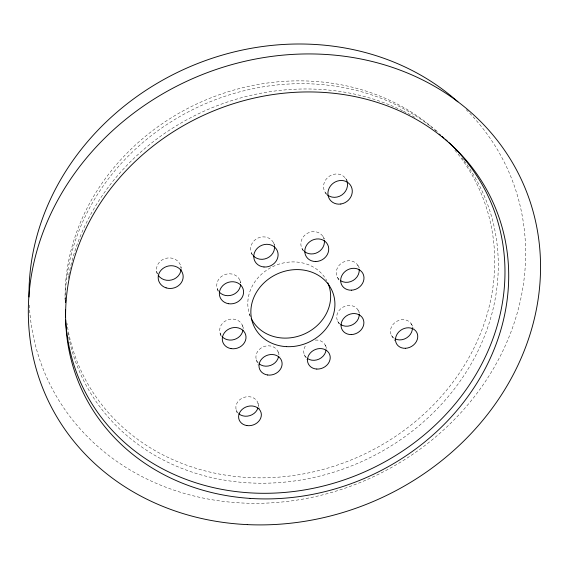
<?xml version="1.0" encoding="UTF-8"?>
<svg xmlns="http://www.w3.org/2000/svg" width="569" height="569" viewBox="0 0 569 569"><rect width="100%" height="100%" fill="white"/><g stroke="black" fill="none" stroke-linecap="round" stroke-linejoin="round"><path stroke-width="0.43" stroke-dasharray="2.85 2.13" d="M436.281 130.955L434.076 128.886A218.83 194.093 -24.3 0 0 198.033 103.366A218.83 194.093 -24.3 0 0 65.065 299.443M345.539 178.353L347.431 180.978M411.103 323.683L414.012 328.149M325.191 192.471L326.506 194.498M357.745 265.154L359.466 267.928M391.5 335.426L394.708 340.739M322.986 236.548L324.7 239.478M357.944 309.885L360.049 313.583M337.467 277.459L339.074 280.297M302.004 248.553L303.583 251.555M337.758 321.336L340.12 325.859M325.205 345.099L327.075 348.996M273.49 242.707L274.898 245.694M304.358 354.779L306.428 359.53M251.42 252.97L252.373 255.261M278.063 351.749L279.934 356.514M239.912 280.339L240.801 282.736M249.442 314.102L250.282 316.385M256.327 359.764L258.298 365.405M242.486 325.546L244.094 330.191M257.956 403.129L259.741 408.563M217.244 288.625L218.29 291.876M220.061 333.085L221.249 337.012M236.213 409.879L237.586 414.595M180.8 266.328L181.219 267.907M156.624 271.37L157.136 273.774M65.051 297.722L65.094 299.244M250.253 316.3A42.241 37.213 -24.3 0 1 273.44 266.313A42.241 37.213 -24.3 0 1 326.791 280.745M303.611 250.751A12.091 10.861 -29.6 0 1 307.239 233.375A12.091 10.861 -29.6 0 1 324.074 239.044M339.074 279.521A11.864 10.42 -30.7 0 1 342.638 262.458A11.864 10.42 -30.7 0 1 359.011 268.17M340.212 324.195A11.608 10.014 -28.3 0 1 342.659 307.345A11.608 10.014 -28.3 0 1 359.089 312.808M315.233 340.063A11.494 9.844 -24.5 0 1 326.115 348.69M306.527 357.78A11.494 9.844 -24.5 0 1 305.98 344.985M258.248 362.986A11.586 9.986 -20.7 0 1 263.511 346.763A11.586 9.986 -20.7 0 1 278.682 354.814M221.177 335.447A11.835 10.37 -18.1 0 1 228.375 319.643A11.835 10.37 -18.1 0 1 243.063 328.74M218.468 291.051A12.07 10.818 -18.7 0 1 224.897 274.607A12.07 10.818 -18.7 0 1 240.566 282.964M252.437 254.777A12.177 11.039 -23.9 0 1 258.234 237.949A12.177 11.039 -23.9 0 1 274.379 245.324M466.203 109.653A252.885 224.641 -24.3 0 1 368.321 479.048A252.885 224.641 -24.3 0 1 29.232 304.045M68.152 278.59A224.051 197.407 -24.3 0 1 68.593 276.079M68.749 275.24A224.051 197.407 -24.3 0 1 390.042 105.116M390.853 105.45A224.051 197.407 -24.3 0 1 402.731 110.827M403.499 111.211A224.051 197.407 -24.3 0 1 414.829 117.314M464.069 160.714A220.644 195.252 -24.3 0 1 358.875 462.825A220.644 195.252 -24.3 0 1 67.903 332.908M65.2 299.671A220.644 195.252 -24.3 0 1 198.51 106.823A220.644 195.252 -24.3 0 1 432.71 128.075M462.035 158.026A220.644 195.252 -24.3 0 1 463.564 160.038M157.499 274.038A12.354 11.188 -11.6 0 1 166.091 258.269A12.354 11.188 -11.6 0 1 181.077 268.412M238.447 413.457A11.387 9.588 -18.3 0 1 243.952 397.397A11.387 9.588 -18.3 0 1 258.191 406.743M393.919 338.128A11.43 9.645 -31 0 1 396.479 321.492A11.43 9.645 -31 0 1 412.34 327.097M326.514 194.121A12.39 11.273 -36.6 0 1 329.487 176.127A12.39 11.273 -36.6 0 1 346.877 180.85M454.908 150.166A218.83 194.093 -24.3 0 1 358.719 456.715A218.83 194.093 -24.3 0 1 66.936 323.185M435.377 130.017A218.83 194.093 -24.3 0 1 437.298 131.738"/><path stroke-width="0.85" d="M327.815 282.85A42.241 37.213 -24.3 0 1 304.998 333.711A42.241 37.213 -24.3 0 1 251.214 318.434M324.351 240.395A12.091 10.861 -29.6 0 1 318.035 252.216A12.091 10.861 -29.6 0 1 304.635 251.669M359.217 269.478A11.864 10.42 -30.7 0 1 353.178 280.439A11.864 10.42 -30.7 0 1 340.639 280.745M359.238 314.081A11.608 10.014 -28.3 0 1 352.986 324.515A11.608 10.014 -28.3 0 1 340.739 324.572M326.073 349.956A11.494 9.844 -24.5 0 1 319.06 359.096A11.494 9.844 -24.5 0 1 307.53 358.562M278.518 356.727A11.586 9.986 -20.7 0 1 270.716 365.376A11.586 9.986 -20.7 0 1 259.194 363.861M242.97 330.063A11.835 10.37 -18.1 0 1 234.343 339.508A11.835 10.37 -18.1 0 1 221.974 336.492M240.623 284.336A12.07 10.818 -18.7 0 1 232.451 294.884A12.07 10.818 -18.7 0 1 219.321 292.125M274.493 246.014A12.177 11.039 -23.9 0 1 267.266 258.091A12.177 11.039 -23.9 0 1 253.319 255.858M29.019 297.004A252.885 224.641 -24.3 0 1 184.093 69.283A252.885 224.641 -24.3 0 1 457.881 101.801M449.083 142.748A224.051 197.407 -24.3 0 1 368.548 470.094A224.051 197.407 -24.3 0 1 65.705 320.055M65.584 317.452A224.051 197.407 -24.3 0 1 65.449 309.572M65.613 302.523A224.051 197.407 -24.3 0 1 65.741 299.87M439.154 134.085A224.051 197.407 -24.3 0 1 440.52 135.209M441.878 136.34A224.051 197.407 -24.3 0 1 443.884 138.054M445.2 139.213A224.051 197.407 -24.3 0 1 447.156 140.97M181.07 269.116A12.354 11.188 -11.6 0 1 171.824 279.905A12.354 11.188 -11.6 0 1 158.203 275.268M257.921 407.959A11.387 9.588 -18.3 0 1 249.848 415.633A11.387 9.588 -18.3 0 1 238.916 413.869M412.397 327.716A11.43 9.645 -31 0 1 406.686 337.865A11.43 9.645 -31 0 1 394.978 338.783M347.097 181.532A12.39 11.273 -36.6 0 1 341.891 194.961A12.39 11.273 -36.6 0 1 327.573 195.067M286.47 346.635A42.888 37.611 -24.3 0 0 332.076 290.723A42.888 37.611 -24.3 0 0 260.118 287.061A42.888 37.611 -24.3 0 0 286.47 346.635M351.5 290.183A12.041 10.534 -30.6 0 0 362.816 273.34A12.041 10.534 -30.6 0 0 342.645 274.222A12.041 10.534 -30.6 0 0 351.5 290.183M351.301 334.565A11.785 10.121 -28.2 0 0 362.894 318.569A11.785 10.121 -28.2 0 0 343.192 319.031A11.785 10.121 -28.2 0 0 351.301 334.565M316.784 369.061A11.665 9.943 -24.5 0 0 329.572 354.245A11.665 9.943 -24.5 0 0 310.169 353.157A11.665 9.943 -24.5 0 0 316.784 369.061M267.622 374.992A11.764 10.086 -20.7 0 0 281.705 361.08A11.764 10.086 -20.7 0 0 262.323 358.342A11.764 10.086 -20.7 0 0 267.622 374.992M230.95 348.598A12.013 10.484 -18.2 0 0 245.644 334.679A12.013 10.484 -18.2 0 0 225.836 331.172A12.013 10.484 -18.2 0 0 230.95 348.598M228.596 303.725A12.262 10.939 -18.8 0 0 243.119 288.974A12.262 10.939 -18.8 0 0 222.714 285.716A12.262 10.939 -18.8 0 0 228.596 303.725M263.995 266.989A12.369 11.167 -23.9 0 0 277.316 250.822A12.369 11.167 -23.9 0 0 256.498 249.158A12.369 11.167 -23.9 0 0 263.995 266.989M315.717 261.527A12.283 10.982 -29.5 0 0 327.609 244.471A12.283 10.982 -29.5 0 0 306.94 244.649A12.283 10.982 -29.5 0 0 315.717 261.527M247.302 524.611A261.143 229.912 -24.3 0 0 522.463 182.009A261.143 229.912 -24.3 0 0 83.536 161.632A261.143 229.912 -24.3 0 0 247.302 524.611M166.112 287.857A12.546 11.323 -11.9 0 0 183.033 274.934A12.546 11.323 -11.9 0 0 162.876 268.511A12.546 11.323 -11.9 0 0 166.112 287.857M246.832 425.562A11.551 9.68 -18.3 0 0 261.022 412.447A11.551 9.68 -18.3 0 0 242.074 409.481A11.551 9.68 -18.3 0 0 246.832 425.562M405.569 348.285A11.593 9.737 -30.9 0 0 416.75 332.396A11.593 9.737 -30.9 0 0 397.546 333.441A11.593 9.737 -30.9 0 0 405.569 348.285M340.824 204.015A12.589 11.408 -36.3 0 0 350.276 184.904A12.589 11.408 -36.3 0 0 329.202 188.026A12.589 11.408 -36.3 0 0 340.824 204.015M250.097 498.401A225.95 198.602 -24.3 0 0 494.845 206.49A225.95 198.602 -24.3 0 0 116.503 181.39A225.95 198.602 -24.3 0 0 250.097 498.401"/></g></svg>
